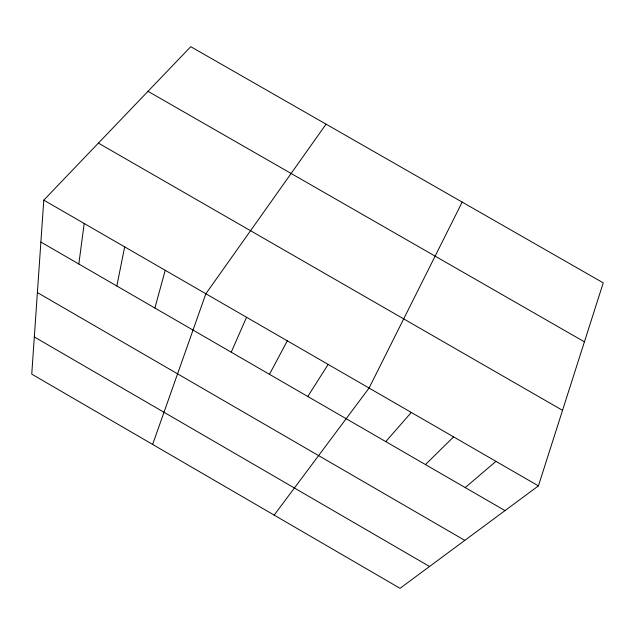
<?xml version="1.0" encoding="UTF-8"?>
<svg xmlns="http://www.w3.org/2000/svg" width="635" height="635" viewBox="0 0 635 635"><rect width="100%" height="100%" fill="white"/><g stroke="black" fill="none" stroke-linecap="round" stroke-linejoin="round"><path stroke-width="0.95" d="M43.783 200.144L31.75 374.126L400.034 588.32L538.417 485.878L603.25 282.861L190.754 46.68L43.783 200.144L538.417 485.878M78.827 264.017L84.193 223.488M116.832 286.004L124.674 246.872M154.892 308.031L165.227 270.296M152.638 444.436L205.851 293.767L326.072 124.158M231.219 352.187L246.547 317.278M462.185 202.089L369.062 388.048L274.161 515.112M269.47 374.325L287.314 340.828M307.784 396.494L328.152 364.419M385.778 441.619L411.289 412.44M425.458 464.582L453.588 436.872M465.201 487.577L495.967 461.359M148.003 91.321L584.414 341.836M98.401 143.113L562.539 410.345M40.886 242.062L505.015 510.611M37.394 292.568L464.812 540.369M34.322 336.955L429.538 566.476"/></g></svg>
